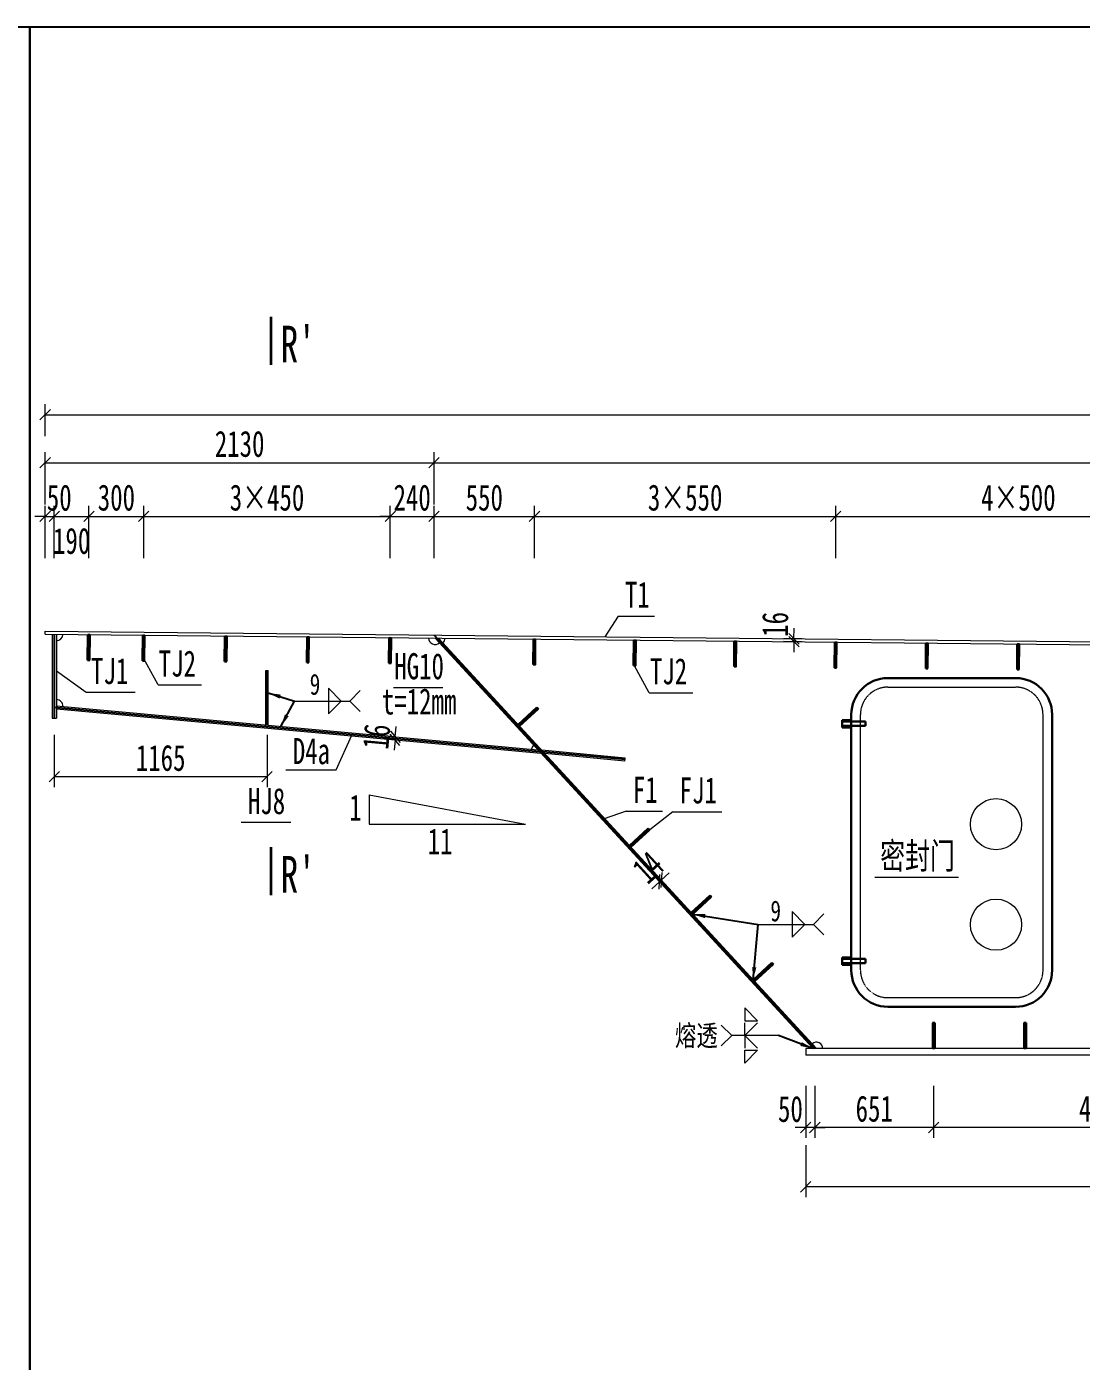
# Model space of a CAD drawing. Header units: millimetres. Extents: x -89049 to 410567, y -307459 to -100425.
# Drawn here: x 212550 to 218326, y -145943 to -138634 of the extents above; entities that cross this region are included whole.
import ezdxf
from ezdxf.enums import TextEntityAlignment as Align

# ---------------------------------------------------------------- set-up
doc = ezdxf.new("R2010")
doc.units = ezdxf.units.MM
doc.linetypes.add('DASHED', pattern=[0.75, 0.5, -0.25])
doc.layers.get('Defpoints').update_dxf_attribs({"color": 8})
for name, color, linetype, lineweight in [('Dim', 4, 'Continuous', 15), ('文字', 7, 'Continuous', 15), ('粗实线_钢筋', 1, 'Continuous', 30), ('粗线', 3, 'Continuous', 35), ('细实线', 4, 'Continuous', 15), ('钢板粗线', 1, 'Continuous', 25), ('钢板细线', 6, 'Continuous', 15)]:
    doc.layers.add(name, color=color, linetype=linetype, lineweight=lineweight)
doc.layers.add('Text', color=4, linetype='Continuous')
doc.styles.add('111', font='', dxfattribs={"width": 0.7})
doc.styles.add('BM_Dim', font='', dxfattribs={"width": 0.85})
doc.styles.add('SMEDI', font='', dxfattribs={"width": 0.75})
doc.styles.get("Standard").update_dxf_attribs({"font": ''})
doc.styles.get('111').set_extended_font_data('仿宋_GB2312')
doc.styles.get('BM_Dim').set_extended_font_data('仿宋_GB2312')
doc.styles.get('SMEDI').set_extended_font_data('仿宋_GB2312')
doc.styles.get('Standard').set_extended_font_data('仿宋_GB2312')
doc.dimstyles.new('200', dxfattribs={"dimscale": 0, "dimtxt": 2.5, "dimasz": 1, "dimexe": 1, "dimexo": 1, "dimgap": 0.6, "dimtad": 1, "dimdec": 0, "dimdsep": 46, "dimtxsty": '111', "dimblk": 'OBLIQUE', "dimcen": 0, "dimclrd": 4, "dimclre": 4, "dimclrt": 4, "dimadec": 1, "dimazin": 2, "dimtfac": 1, "dimtdec": 0, "dimtix": 1, "dimtmove": 2, "dimatfit": 3, "dimfxl": 4, "dimfxlon": 1, "dimtolj": 1, "dimlwd": -1, "dimlwe": -1, "dimarcsym": 0})
doc.dimstyles.new('MSteel_1.0_1.0', dxfattribs={"dimtxt": 3, "dimasz": 1.2, "dimexe": 1, "dimexo": 1, "dimgap": 1, "dimtad": 3, "dimtoh": 1, "dimdec": 0, "dimzin": 0, "dimdsep": 46, "dimtxsty": 'Standard', "dimblk": 'ARCHTICK', "dimcen": 0.09, "dimclrd": 3, "dimclre": 3, "dimadec": 0, "dimazin": 0, "dimtfac": 1, "dimtdec": 4, "dimtofl": 0, "dimtmove": 0, "dimatfit": 3, "dimfxl": 1, "dimtolj": 1, "dimtzin": 0, "dimarcsym": 0})

# ---------------------------------------------------------------- blocks, each defined once
blk = doc.blocks.new('14-160加劲 无过焊孔')
at = {"layer": 'Defpoints'}
blk.add_line((38609.4, 32076.7), (38609.4, 32216.7), dxfattribs=at)
at = {"layer": '钢板粗线', "color": 7}
for p, q in [((38603.4, 32076.7), (38603.4, 32216.7)), ((38603.4, 32216.7), (38615.4, 32216.7)), ((38615.4, 32076.7), (38615.4, 32216.7)), ((38603.4, 32076.7), (38615.4, 32076.7))]:
    blk.add_line(p, q, dxfattribs=at)
blk = doc.blocks.new('_Oblique')
at = {"color": 0, "linetype": 'ByBlock', "lineweight": -2}
blk.add_line((-0.5, -0.5), (0.5, 0.5), dxfattribs=at)
blk = doc.blocks.new('*D4026')
at = {"layer": 'Defpoints', "color": 0, "transparency": 16777216}
for p in [(214781.3, -141021.7), (212651.3, -141966.4), (214781.3, -141966.3)]:
    blk.add_point(p, dxfattribs=at)
at = {"layer": '细实线', "color": 4, "transparency": 16777216}
for p, q in [((212651.3, -141250.3), (212651.3, -140964.6)), ((214781.3, -141250.3), (214781.3, -140964.6)), ((212651.3, -141021.7), (214781.3, -141021.7))]:
    blk.add_line(p, q, dxfattribs=at)
at = {"layer": '细实线', "color": 4, "transparency": 16777216, "xscale": 57.14285714285715, "yscale": 57.14285714285715, "zscale": 57.14285714285715, "rotation": 180}
blk.add_blockref('_Oblique', (212651.3, -141021.7), dxfattribs=at)
at = {"layer": '细实线', "color": 4, "transparency": 16777216, "xscale": 57.14285714285715, "yscale": 57.14285714285715, "zscale": 57.14285714285715}
blk.add_blockref('_Oblique', (214781.3, -141021.7), dxfattribs=at)
at = {"layer": '细实线', "color": 4, "transparency": 16777216, "insert": (213716.3, -140919.5), "char_height": 142.86, "attachment_point": 5, "style": '111'}
blk.add_mtext('\\A1;2130', dxfattribs=at)
blk = doc.blocks.new('*D4027')
at = {"layer": 'Defpoints', "color": 0, "transparency": 16777216}
for p in [(212701.3, -141315.9), (212651.3, -141950.9), (212701.3, -141966)]:
    blk.add_point(p, dxfattribs=at)
at = {"layer": '细实线', "color": 4, "transparency": 16777216}
for p, q in [((212651.3, -141544.4), (212651.3, -141258.7)), ((212701.3, -141544.4), (212701.3, -141258.7)), ((212651.3, -141315.9), (212594.1, -141315.9)), ((212651.3, -141315.9), (212701.3, -141315.9)), ((212701.3, -141315.9), (212758.4, -141315.9))]:
    blk.add_line(p, q, dxfattribs=at)
at = {"layer": '细实线', "color": 4, "transparency": 16777216, "xscale": 57.14285714285715, "yscale": 57.14285714285715, "zscale": 57.14285714285715}
blk.add_blockref('_Oblique', (212651.3, -141315.9), dxfattribs=at)
at = {"layer": '细实线', "color": 4, "transparency": 16777216, "xscale": 57.14285714285715, "yscale": 57.14285714285715, "zscale": 57.14285714285715, "rotation": 180}
blk.add_blockref('_Oblique', (212701.3, -141315.9), dxfattribs=at)
at = {"layer": '细实线', "color": 4, "transparency": 16777216, "insert": (212728.4, -141214), "char_height": 142.86, "attachment_point": 5, "style": '111'}
blk.add_mtext('\\A1;50', dxfattribs=at)
blk = doc.blocks.new('*D4028')
at = {"layer": 'Defpoints', "color": 0, "transparency": 16777216}
for p in [(216981.3, -141315.9), (215331.3, -141987.8), (216981.3, -142004.3)]:
    blk.add_point(p, dxfattribs=at)
at = {"layer": '细实线', "color": 4, "transparency": 16777216}
for p, q in [((215331.3, -141544.4), (215331.3, -141258.7)), ((216981.3, -141544.4), (216981.3, -141258.7)), ((215331.3, -141315.9), (216981.3, -141315.9))]:
    blk.add_line(p, q, dxfattribs=at)
at = {"layer": '细实线', "color": 4, "transparency": 16777216, "xscale": 57.14285714285715, "yscale": 57.14285714285715, "zscale": 57.14285714285715, "rotation": 180}
blk.add_blockref('_Oblique', (215331.3, -141315.9), dxfattribs=at)
at = {"layer": '细实线', "color": 4, "transparency": 16777216, "xscale": 57.14285714285715, "yscale": 57.14285714285715, "zscale": 57.14285714285715}
blk.add_blockref('_Oblique', (216981.3, -141315.9), dxfattribs=at)
at = {"layer": '细实线', "color": 4, "transparency": 16777216, "insert": (216156.3, -141213.6), "char_height": 142.86, "attachment_point": 5, "style": '111'}
blk.add_mtext('\\A1;3×550', dxfattribs=at)
blk = doc.blocks.new('*D4031')
at = {"layer": 'Defpoints', "color": 0, "transparency": 16777216}
for p in [(233974, -140759), (212651.3, -140933), (233974, -142218.3)]:
    blk.add_point(p, dxfattribs=at)
at = {"layer": '细实线', "color": 4, "transparency": 16777216}
for p, q in [((212651.3, -140875.9), (212651.3, -140701.9)), ((212651.3, -140759), (233974, -140759)), ((233974, -140987.6), (233974, -140701.9))]:
    blk.add_line(p, q, dxfattribs=at)
at = {"layer": '细实线', "color": 4, "transparency": 16777216, "xscale": 57.14285714285715, "yscale": 57.14285714285715, "zscale": 57.14285714285715, "rotation": 180}
blk.add_blockref('_Oblique', (212651.3, -140759), dxfattribs=at)
at = {"layer": '细实线', "color": 4, "transparency": 16777216, "xscale": 57.14285714285715, "yscale": 57.14285714285715, "zscale": 57.14285714285715}
blk.add_blockref('_Oblique', (233974, -140759), dxfattribs=at)
at = {"layer": '细实线', "color": 4, "transparency": 16777216, "insert": (223312.6, -140656.8), "char_height": 142.86, "attachment_point": 5, "style": '111'}
blk.add_mtext('\\A1;22750', dxfattribs=at)
blk = doc.blocks.new('*D4032')
at = {"layer": 'Defpoints', "color": 0, "transparency": 16777216}
for p in [(225853.5, -141021.7), (214781.3, -141966.3), (225853.5, -142218.3)]:
    blk.add_point(p, dxfattribs=at)
at = {"layer": '细实线', "color": 4, "transparency": 16777216}
for p, q in [((214781.3, -141250.3), (214781.3, -140964.6)), ((225853.5, -141250.3), (225853.5, -140964.6)), ((214781.3, -141021.7), (225853.5, -141021.7))]:
    blk.add_line(p, q, dxfattribs=at)
at = {"layer": '细实线', "color": 4, "transparency": 16777216, "xscale": 57.14285714285715, "yscale": 57.14285714285715, "zscale": 57.14285714285715, "rotation": 180}
blk.add_blockref('_Oblique', (214781.3, -141021.7), dxfattribs=at)
at = {"layer": '细实线', "color": 4, "transparency": 16777216, "xscale": 57.14285714285715, "yscale": 57.14285714285715, "zscale": 57.14285714285715}
blk.add_blockref('_Oblique', (225853.5, -141021.7), dxfattribs=at)
at = {"layer": '细实线', "color": 4, "transparency": 16777216, "insert": (220317.4, -140919.5), "char_height": 142.86, "attachment_point": 5, "style": '111'}
blk.add_mtext('\\A1;11072', dxfattribs=at)
blk = doc.blocks.new('*D4037')
at = {"layer": 'Defpoints', "color": 0, "transparency": 16777216}
for p in [(216816.5, -144208.5), (225512.4, -144467.9), (216816.5, -144987)]:
    blk.add_point(p, dxfattribs=at)
at = {"layer": '细实线', "color": 4, "transparency": 16777216}
for p, q in [((216816.5, -144758.4), (216816.5, -145044.1)), ((225512.4, -144758.4), (225512.4, -145044.1)), ((225512.4, -144987), (216816.5, -144987))]:
    blk.add_line(p, q, dxfattribs=at)
at = {"layer": '细实线', "color": 4, "transparency": 16777216, "xscale": 57.14285714285715, "yscale": 57.14285714285715, "zscale": 57.14285714285715, "rotation": 180}
blk.add_blockref('_Oblique', (216816.5, -144987), dxfattribs=at)
at = {"layer": '细实线', "color": 4, "transparency": 16777216, "xscale": 57.14285714285715, "yscale": 57.14285714285715, "zscale": 57.14285714285715}
blk.add_blockref('_Oblique', (225512.4, -144987), dxfattribs=at)
at = {"layer": '细实线', "color": 4, "transparency": 16777216, "insert": (221164.5, -144884.8), "char_height": 142.86, "attachment_point": 5, "style": '111'}
blk.add_mtext('\\A1;8696', dxfattribs=at)
blk = doc.blocks.new('*D4039')
at = {"layer": 'Defpoints', "color": 0, "transparency": 16777216}
for p in [(216816.5, -144230), (216866.5, -144230), (216816.5, -144662.4)]:
    blk.add_point(p, dxfattribs=at)
at = {"layer": '细实线', "color": 4, "transparency": 16777216}
for p, q in [((216816.5, -144433.8), (216816.5, -144719.5)), ((216866.5, -144433.8), (216866.5, -144719.5)), ((216816.5, -144662.4), (216759.3, -144662.4)), ((216866.5, -144662.4), (216816.5, -144662.4)), ((216866.5, -144662.4), (216923.6, -144662.4))]:
    blk.add_line(p, q, dxfattribs=at)
at = {"layer": '细实线', "color": 4, "transparency": 16777216, "xscale": 57.14285714285715, "yscale": 57.14285714285715, "zscale": 57.14285714285715}
blk.add_blockref('_Oblique', (216816.5, -144662.4), dxfattribs=at)
at = {"layer": '细实线', "color": 4, "transparency": 16777216, "xscale": 57.14285714285715, "yscale": 57.14285714285715, "zscale": 57.14285714285715, "rotation": 180}
blk.add_blockref('_Oblique', (216866.5, -144662.4), dxfattribs=at)
at = {"layer": '细实线', "color": 4, "transparency": 16777216, "insert": (216733, -144561.6), "char_height": 142.86, "attachment_point": 5, "style": '111'}
blk.add_mtext('\\A1;50', dxfattribs=at)
blk = doc.blocks.new('全融透2')
at = {"layer": 'Dim'}
blk.add_line((0, 0), (-4.48, 0), dxfattribs=at)
for points in [[(-3.23, 2.65), (-3.23, 1.41), (-2, 1.41)], [(-3.23, -2.65), (-3.23, -1.41), (-2, -1.41)]]:
    blk.add_lwpolyline(points, close=True, dxfattribs=at)
for points in [[(-5.48, 1), (-4.48, 0), (-5.48, -1)], [(-2, 1.21), (-3.23, 0), (-3.23, 1.21)], [(-2, -1.21), (-3.23, 0), (-3.23, -1.21)]]:
    blk.add_lwpolyline(points, dxfattribs=at)
at = {"layer": 'Text', "style": 'SMEDI', "width": 0.75}
blk.add_text('熔透', height=2, dxfattribs=at).set_placement((-9.92, 0), align=Align.MIDDLE_LEFT)
blk = doc.blocks.new('_ArchTick')
at = {"color": 0, "linetype": 'ByBlock', "const_width": 0.15}
blk.add_lwpolyline([(-0.5, -0.5), (0.5, 0.5)], dxfattribs=at)
blk = doc.blocks.new('*D4040')
at = {"layer": 'Defpoints', "color": 0, "transparency": 16777216}
for p in [(216025.9, -143307), (216036.8, -143318.9), (216026.4, -143328.3)]:
    blk.add_point(p, dxfattribs=at)
at = {"layer": '细实线', "color": 4, "transparency": 16777216}
for p, q in [((216015.6, -143316.5), (215973.3, -143354.9)), ((216015.6, -143316.5), (215977.1, -143274.2)), ((216025.9, -143307), (215987.5, -143264.8)), ((216015.6, -143316.5), (216025.9, -143307)), ((216025.9, -143307), (216068.2, -143268.6))]:
    blk.add_line(p, q, dxfattribs=at)
at = {"layer": '细实线', "color": 4, "transparency": 16777216, "xscale": 57.14285714285715, "yscale": 57.14285714285715, "zscale": 57.14285714285715}
for p, rotation in [((216015.6, -143316.5), 42.30941180379739), ((216025.9, -143307), 222.3094118037974)]:
    blk.add_blockref('_Oblique', p, dxfattribs=dict(at, rotation=rotation))
at = {"layer": '细实线', "color": 4, "transparency": 16777216, "insert": (215953, -143237.3), "char_height": 142.86, "attachment_point": 5, "rotation": 42.30941, "style": '111'}
blk.add_mtext('\\A1;14', dxfattribs=at)
blk = doc.blocks.new('角焊缝2')
at = {"layer": 'Dim'}
blk.add_line((-3138.01, 370.22), (-3132.7, 370.22), dxfattribs=at)
blk.add_lwpolyline([(-3134.75, 371.45), (-3134.75, 368.99), (-3133.52, 370.22)], close=True, dxfattribs=at)
blk.add_lwpolyline([(-3131.7, 369.22), (-3132.7, 370.22), (-3131.7, 371.22)], dxfattribs=at)
blk = doc.blocks.new('12-140加劲 无过焊孔')
at = {"layer": 'Defpoints'}
blk.add_line((38946.6, 32076.7), (38946.6, 32216.7), dxfattribs=at)
at = {"layer": '钢板粗线', "color": 7}
for p, q in [((38940.6, 32076.7), (38940.6, 32216.7)), ((38940.6, 32216.7), (38952.6, 32216.7)), ((38952.6, 32076.7), (38952.6, 32216.7)), ((38940.6, 32076.7), (38952.6, 32076.7))]:
    blk.add_line(p, q, dxfattribs=at)
blk = doc.blocks.new('*D4045')
at = {"layer": 'Defpoints', "color": 0, "transparency": 16777216}
for p in [(216751.8, -142002), (216853, -142003), (216853.2, -141987)]:
    blk.add_point(p, dxfattribs=at)
at = {"layer": '细实线', "color": 4, "transparency": 16777216}
for p, q in [((216752, -141986), (216752.6, -141928.8)), ((216795.9, -142002.4), (216694.7, -142001.4)), ((216796.1, -141986.4), (216694.8, -141985.4)), ((216751.8, -142002), (216751.3, -142059.1)), ((216752, -141986), (216751.8, -142002))]:
    blk.add_line(p, q, dxfattribs=at)
at = {"layer": '细实线', "color": 4, "transparency": 16777216, "xscale": 57.1428571428572, "yscale": 57.1428571428572, "zscale": 57.1428571428572}
for p, rotation in [((216751.8, -142002), 89.42629083929008), ((216752, -141986), 269.4262908392901)]:
    blk.add_blockref('_Oblique', p, dxfattribs=dict(at, rotation=rotation))
at = {"layer": '细实线', "color": 4, "transparency": 16777216, "insert": (216649.7, -141907), "char_height": 142.86, "attachment_point": 5, "rotation": 89.42629, "style": '111'}
blk.add_mtext('\\A1;16', dxfattribs=at)
blk = doc.blocks.new('*D4051')
at = {"layer": 'Defpoints', "color": 0, "transparency": 16777216}
for p in [(217517.4, -144230), (219517.4, -144229.3), (217517.4, -144662.4)]:
    blk.add_point(p, dxfattribs=at)
at = {"layer": '细实线', "color": 4, "transparency": 16777216}
for p, q in [((217517.4, -144433.8), (217517.4, -144719.5)), ((219517.4, -144433.8), (219517.4, -144719.5)), ((219517.4, -144662.4), (217517.4, -144662.4))]:
    blk.add_line(p, q, dxfattribs=at)
at = {"layer": '细实线', "color": 4, "transparency": 16777216, "xscale": 57.14285714285715, "yscale": 57.14285714285715, "zscale": 57.14285714285715, "rotation": 180}
blk.add_blockref('_Oblique', (217517.4, -144662.4), dxfattribs=at)
at = {"layer": '细实线', "color": 4, "transparency": 16777216, "xscale": 57.14285714285715, "yscale": 57.14285714285715, "zscale": 57.14285714285715}
blk.add_blockref('_Oblique', (219517.4, -144662.4), dxfattribs=at)
at = {"layer": '细实线', "color": 4, "transparency": 16777216, "insert": (218517.4, -144560.1), "char_height": 142.857, "attachment_point": 5, "style": '111'}
blk.add_mtext('\\A1;\\f仿宋_GB2312|b0|i0|c134|p49;4×500', dxfattribs=at)
blk = doc.blocks.new('*D4052')
at = {"layer": 'Defpoints', "color": 0, "transparency": 16777216}
for p in [(216866.5, -144230), (217517.4, -144230), (216866.5, -144662.4)]:
    blk.add_point(p, dxfattribs=at)
at = {"layer": '细实线', "color": 4, "transparency": 16777216}
for p, q in [((216866.5, -144433.8), (216866.5, -144719.5)), ((217517.4, -144433.8), (217517.4, -144719.5)), ((217517.4, -144662.4), (216866.5, -144662.4))]:
    blk.add_line(p, q, dxfattribs=at)
at = {"layer": '细实线', "color": 4, "transparency": 16777216, "xscale": 57.14285714285715, "yscale": 57.14285714285715, "zscale": 57.14285714285715, "rotation": 180}
blk.add_blockref('_Oblique', (216866.5, -144662.4), dxfattribs=at)
at = {"layer": '细实线', "color": 4, "transparency": 16777216, "xscale": 57.14285714285715, "yscale": 57.14285714285715, "zscale": 57.14285714285715}
blk.add_blockref('_Oblique', (217517.4, -144662.4), dxfattribs=at)
at = {"layer": '细实线', "color": 4, "transparency": 16777216, "insert": (217192, -144560.1), "char_height": 142.86, "attachment_point": 5, "style": '111'}
blk.add_mtext('\\A1;651', dxfattribs=at)
blk = doc.blocks.new('*D4059')
at = {"layer": 'Defpoints', "color": 0, "transparency": 16777216}
for p in [(214541.3, -141315.9), (213191.3, -141966.3), (214541.3, -141979.9)]:
    blk.add_point(p, dxfattribs=at)
at = {"layer": '细实线', "color": 4, "transparency": 16777216}
for p, q in [((213191.3, -141544.4), (213191.3, -141258.7)), ((214541.3, -141544.4), (214541.3, -141258.7)), ((213191.3, -141315.9), (214541.3, -141315.9))]:
    blk.add_line(p, q, dxfattribs=at)
at = {"layer": '细实线', "color": 4, "transparency": 16777216, "xscale": 57.14285714285715, "yscale": 57.14285714285715, "zscale": 57.14285714285715, "rotation": 180}
blk.add_blockref('_Oblique', (213191.3, -141315.9), dxfattribs=at)
at = {"layer": '细实线', "color": 4, "transparency": 16777216, "xscale": 57.14285714285715, "yscale": 57.14285714285715, "zscale": 57.14285714285715}
blk.add_blockref('_Oblique', (214541.3, -141315.9), dxfattribs=at)
at = {"layer": '细实线', "color": 4, "transparency": 16777216, "insert": (213866.3, -141213.6), "char_height": 142.86, "attachment_point": 5, "style": '111'}
blk.add_mtext('\\A1;3×450', dxfattribs=at)
blk = doc.blocks.new('*D4060')
at = {"layer": 'Defpoints', "color": 0, "transparency": 16777216}
for p in [(212891.3, -141315.9), (212701.3, -141977.6), (212891.3, -141963.3)]:
    blk.add_point(p, dxfattribs=at)
at = {"layer": '细实线', "color": 4, "transparency": 16777216}
for p, q in [((212701.3, -141544.4), (212701.3, -141258.7)), ((212891.3, -141544.4), (212891.3, -141258.7)), ((212701.3, -141315.9), (212891.3, -141315.9))]:
    blk.add_line(p, q, dxfattribs=at)
at = {"layer": '细实线', "color": 4, "transparency": 16777216, "xscale": 57.14285714285715, "yscale": 57.14285714285715, "zscale": 57.14285714285715, "rotation": 180}
blk.add_blockref('_Oblique', (212701.3, -141315.9), dxfattribs=at)
at = {"layer": '细实线', "color": 4, "transparency": 16777216, "xscale": 57.14285714285715, "yscale": 57.14285714285715, "zscale": 57.14285714285715}
blk.add_blockref('_Oblique', (212891.3, -141315.9), dxfattribs=at)
at = {"layer": '细实线', "color": 4, "transparency": 16777216, "insert": (212796.3, -141450.7), "char_height": 142.86, "attachment_point": 5, "style": '111'}
blk.add_mtext('\\A1;190', dxfattribs=at)
blk = doc.blocks.new('*D4061')
at = {"layer": 'Defpoints', "color": 0, "transparency": 16777216}
for p in [(214781.3, -141315.9), (214541.3, -141977.6), (214781.3, -141966.3)]:
    blk.add_point(p, dxfattribs=at)
at = {"layer": '细实线', "color": 4, "transparency": 16777216}
for p, q in [((214541.3, -141544.4), (214541.3, -141258.7)), ((214781.3, -141544.4), (214781.3, -141258.7)), ((214541.3, -141315.9), (214484.1, -141315.9)), ((214541.3, -141315.9), (214781.3, -141315.9)), ((214781.3, -141315.9), (214838.4, -141315.9))]:
    blk.add_line(p, q, dxfattribs=at)
at = {"layer": '细实线', "color": 4, "transparency": 16777216, "xscale": 57.14285714285715, "yscale": 57.14285714285715, "zscale": 57.14285714285715}
blk.add_blockref('_Oblique', (214541.3, -141315.9), dxfattribs=at)
at = {"layer": '细实线', "color": 4, "transparency": 16777216, "xscale": 57.14285714285715, "yscale": 57.14285714285715, "zscale": 57.14285714285715, "rotation": 180}
blk.add_blockref('_Oblique', (214781.3, -141315.9), dxfattribs=at)
at = {"layer": '细实线', "color": 4, "transparency": 16777216, "insert": (214661.3, -141213.6), "char_height": 142.86, "attachment_point": 5, "style": '111'}
blk.add_mtext('\\A1;240', dxfattribs=at)
blk = doc.blocks.new('*D4062')
at = {"layer": 'Defpoints', "color": 0, "transparency": 16777216}
for p in [(213191.3, -141315.9), (212891.3, -141977.6), (213191.3, -141966.3)]:
    blk.add_point(p, dxfattribs=at)
at = {"layer": '细实线', "color": 4, "transparency": 16777216}
for p, q in [((212891.3, -141544.4), (212891.3, -141258.7)), ((213191.3, -141544.4), (213191.3, -141258.7)), ((212891.3, -141315.9), (213191.3, -141315.9))]:
    blk.add_line(p, q, dxfattribs=at)
at = {"layer": '细实线', "color": 4, "transparency": 16777216, "xscale": 57.14285714285715, "yscale": 57.14285714285715, "zscale": 57.14285714285715, "rotation": 180}
blk.add_blockref('_Oblique', (212891.3, -141315.9), dxfattribs=at)
at = {"layer": '细实线', "color": 4, "transparency": 16777216, "xscale": 57.14285714285715, "yscale": 57.14285714285715, "zscale": 57.14285714285715}
blk.add_blockref('_Oblique', (213191.3, -141315.9), dxfattribs=at)
at = {"layer": '细实线', "color": 4, "transparency": 16777216, "insert": (213041.3, -141213.6), "char_height": 142.86, "attachment_point": 5, "style": '111'}
blk.add_mtext('\\A1;300', dxfattribs=at)
blk = doc.blocks.new('*D4063')
at = {"layer": 'Defpoints', "color": 0, "transparency": 16777216}
for p in [(215331.3, -141315.9), (214781.3, -141977.6), (215331.3, -141987.8)]:
    blk.add_point(p, dxfattribs=at)
at = {"layer": '细实线', "color": 4, "transparency": 16777216}
for p, q in [((214781.3, -141544.4), (214781.3, -141258.7)), ((215331.3, -141544.4), (215331.3, -141258.7)), ((214781.3, -141315.9), (215331.3, -141315.9))]:
    blk.add_line(p, q, dxfattribs=at)
at = {"layer": '细实线', "color": 4, "transparency": 16777216, "xscale": 57.14285714285715, "yscale": 57.14285714285715, "zscale": 57.14285714285715, "rotation": 180}
blk.add_blockref('_Oblique', (214781.3, -141315.9), dxfattribs=at)
at = {"layer": '细实线', "color": 4, "transparency": 16777216, "xscale": 57.14285714285715, "yscale": 57.14285714285715, "zscale": 57.14285714285715}
blk.add_blockref('_Oblique', (215331.3, -141315.9), dxfattribs=at)
at = {"layer": '细实线', "color": 4, "transparency": 16777216, "insert": (215056.3, -141213.6), "char_height": 142.86, "attachment_point": 5, "style": '111'}
blk.add_mtext('\\A1;550', dxfattribs=at)
blk = doc.blocks.new('*D4064')
at = {"layer": 'Defpoints', "color": 0, "transparency": 16777216}
for p in [(218981.3, -141315.9), (216981.3, -142004.3), (218981.3, -142024.3)]:
    blk.add_point(p, dxfattribs=at)
at = {"layer": '细实线', "color": 4, "transparency": 16777216}
for p, q in [((216981.3, -141544.4), (216981.3, -141258.7)), ((218981.3, -141544.4), (218981.3, -141258.7)), ((216981.3, -141315.9), (218981.3, -141315.9))]:
    blk.add_line(p, q, dxfattribs=at)
at = {"layer": '细实线', "color": 4, "transparency": 16777216, "xscale": 57.14285714285715, "yscale": 57.14285714285715, "zscale": 57.14285714285715, "rotation": 180}
blk.add_blockref('_Oblique', (216981.3, -141315.9), dxfattribs=at)
at = {"layer": '细实线', "color": 4, "transparency": 16777216, "xscale": 57.14285714285715, "yscale": 57.14285714285715, "zscale": 57.14285714285715}
blk.add_blockref('_Oblique', (218981.3, -141315.9), dxfattribs=at)
at = {"layer": '细实线', "color": 4, "transparency": 16777216, "insert": (217981.3, -141213.6), "char_height": 142.86, "attachment_point": 5, "style": '111'}
blk.add_mtext('\\A1;4×500', dxfattribs=at)
blk = doc.blocks.new('*D4070')
at = {"layer": 'Defpoints', "color": 0, "transparency": 16777216}
for p in [(212701.3, -142414.5), (213866.3, -142419.7), (212701.3, -142741.4)]:
    blk.add_point(p, dxfattribs=at)
at = {"layer": '细实线', "color": 4, "transparency": 16777216}
for p, q in [((212701.3, -142512.8), (212701.3, -142798.5)), ((213866.3, -142512.8), (213866.3, -142798.5)), ((213866.3, -142741.4), (212701.3, -142741.4))]:
    blk.add_line(p, q, dxfattribs=at)
at = {"layer": '细实线', "color": 4, "transparency": 16777216, "xscale": 57.14285714285715, "yscale": 57.14285714285715, "zscale": 57.14285714285715, "rotation": 180}
blk.add_blockref('_Oblique', (212701.3, -142741.4), dxfattribs=at)
at = {"layer": '细实线', "color": 4, "transparency": 16777216, "xscale": 57.14285714285715, "yscale": 57.14285714285715, "zscale": 57.14285714285715}
blk.add_blockref('_Oblique', (213866.3, -142741.4), dxfattribs=at)
at = {"layer": '细实线', "color": 4, "transparency": 16777216, "insert": (213283.8, -142639.1), "char_height": 142.86, "attachment_point": 5, "style": '111'}
blk.add_mtext('\\A1;1165', dxfattribs=at)
blk = doc.blocks.new('*D4071')
at = {"layer": 'Defpoints', "color": 0, "transparency": 16777216}
for p in [(214567.4, -142539.1), (214598.3, -142541.9), (214599.8, -142525.9)]:
    blk.add_point(p, dxfattribs=at)
at = {"layer": '细实线', "color": 4, "transparency": 16777216}
for p, q in [((214568.8, -142523.1), (214574, -142466.2)), ((214567.4, -142539.1), (214510.5, -142533.9)), ((214568.8, -142523.1), (214511.9, -142517.9)), ((214567.4, -142539.1), (214562.2, -142596)), ((214568.8, -142523.1), (214567.4, -142539.1))]:
    blk.add_line(p, q, dxfattribs=at)
at = {"layer": '细实线', "color": 4, "transparency": 16777216, "xscale": 57.14285714285715, "yscale": 57.14285714285715, "zscale": 57.14285714285715}
for p, rotation in [((214567.4, -142539.1), 84.79551855728839), ((214568.8, -142523.1), 264.7955185572884)]:
    blk.add_blockref('_Oblique', p, dxfattribs=dict(at, rotation=rotation))
at = {"layer": '细实线', "color": 4, "transparency": 16777216, "insert": (214466.3, -142521.8), "char_height": 142.86, "attachment_point": 5, "rotation": 84.79552, "style": '111'}
blk.add_mtext('\\A1;16', dxfattribs=at)
blk = doc.blocks.new('密封门')
at = {"color": 4, "linetype": 'DASHED'}
for p, q in [((-592.6, 750.3), (107.4, 750.3)), ((-742.6, -799.7), (-742.6, 600.3)), ((257.4, -799.7), (257.4, 600.3)), ((-592.6, -949.7), (107.4, -949.7))]:
    blk.add_line(p, q, dxfattribs=at)
at = {"color": 2}
for centre in [(0, 0), (0, -550)]:
    blk.add_circle(centre, 140, dxfattribs=at)
at = {"color": 4, "linetype": 'DASHED'}
for centre, start, end in [((-592.6, 600.3), 90, 180), ((107.4, 600.3), 0, 90), ((-592.6, -799.7), 180, 270), ((107.4, -799.7), 270, 0)]:
    blk.add_arc(centre, 150, start, end, dxfattribs=at)
at = {"layer": '粗实线_钢筋'}
for p, q in [((-592.6, 800.3), (107.4, 800.3)), ((-792.6, -799.7), (-792.6, 600.3)), ((307.4, -799.7), (307.4, 600.3)), ((-842.6, 530.3), (-842.6, 570.3)), ((-842.6, 570.3), (-792.6, 570.3)), ((-842.6, 562.6), (-715.4, 562.6)), ((-842.6, 538.1), (-715.4, 538.1)), ((-842.6, 530.3), (-792.6, 530.3)), ((-715.4, 562.6), (-715.4, 538.1)), ((-842.6, -729.7), (-792.6, -729.7)), ((-842.6, -769.7), (-842.6, -729.7)), ((-842.6, -737.4), (-715.4, -737.4)), ((-842.6, -761.9), (-715.4, -761.9)), ((-842.6, -769.7), (-792.6, -769.7)), ((-715.4, -737.4), (-715.4, -761.9)), ((-592.6, -999.7), (107.4, -999.7))]:
    blk.add_line(p, q, dxfattribs=at)
for centre, start, end in [((-592.6, 600.3), 90, 180), ((107.4, 600.3), 0, 90), ((-592.6, -799.7), 180, 270), ((107.4, -799.7), 270, 0)]:
    blk.add_arc(centre, 200, start, end, dxfattribs=at)

msp = doc.modelspace()

# ---------------------------------------------------------------- linework, layer by layer
at = {"layer": 'Defpoints'}
for p, q in [((212701.3, -141961.4), (212701.3, -142421.4)), ((214781.3, -141966.3), (216866.5, -144230)), ((213866.3, -142459.1), (213866.3, -142159.1)), ((212701.3, -142361), (215379.1, -142605)), ((215827.1, -142647.9), (215379.1, -142605))]:
    msp.add_line(p, q, dxfattribs=at)
for points in [[(190566.6, -138634.1), (212566.6, -138634.1), (212566.6, -153251.3), (190566.6, -153251.3)], [(212566.6, -138634.1), (234566.6, -138634.1), (234566.6, -153251.3), (212566.6, -153251.3)]]:
    msp.add_lwpolyline(points, close=True, dxfattribs=at)
at = {"layer": '粗线'}
for p, q in [((213889.9, -140486.1), (213889.9, -140222.8)), ((213889.9, -143390), (213889.9, -143126.7))]:
    msp.add_line(p, q, dxfattribs=at)
at = {"layer": '细实线'}
for p, q in [((215789.1, -141862.4), (215716.4, -141975.6)), ((215789.1, -141862.4), (215988.7, -141862.4)), ((213270.4, -142239), (213189.9, -142092.3)), ((215960.2, -142281.2), (215879.7, -142134.5)), ((212875.5, -142279.8), (212713.3, -142163.3)), ((213144.2, -142279.8), (212875.5, -142279.8)), ((213270.4, -142239), (213508.3, -142239)), ((214559.8, -142253.5), (214828.6, -142253.5)), ((215960.2, -142281.2), (216198.1, -142281.2)), ((214244.6, -142704.4), (214331.3, -142513.8)), ((213969.9, -142704.4), (214244.6, -142704.4)), ((214425.7, -142840.8), (215281.2, -143000.8)), ((214425.7, -142840.8), (214425.7, -143000.8)), ((215832.6, -142930.5), (215712.6, -142972.6)), ((215832.6, -142930.5), (216032.2, -142930.5)), ((216088.7, -142933.6), (215962.4, -143031.6)), ((216088.7, -142933.6), (216357.4, -142933.6)), ((213725.3, -142989.6), (213996.2, -142989.6)), ((214425.7, -143000.8), (215281.2, -143000.8)), ((217195.8, -143291.9), (217653.8, -143291.9))]:
    msp.add_line(p, q, dxfattribs=at)
at = {"layer": '钢板细线'}
for p, q in [((212651.3, -141960.9), (212651.3, -141944.9)), ((212689.3, -141961.3), (212689.3, -142421.4)), ((212713.3, -141961.5), (212713.3, -142421.4)), ((214786.5, -141982.3), (216857, -144230)), ((214805.7, -141982.5), (216876, -144230)), ((213860.3, -142159.1), (213872.3, -142159.1)), ((213860.3, -142458.6), (213860.3, -142159.1)), ((213872.3, -142459.7), (213872.3, -142159.1)), ((212713.3, -142354.1), (215350.2, -142594.3)), ((212713.3, -142370.2), (215366.4, -142611.8)), ((212689.3, -142421.4), (212713.3, -142421.4)), ((225512.4, -144230), (216816.5, -144230)), ((216816.5, -144230), (216816.5, -144266)), ((225512.4, -144266), (216816.5, -144266))]:
    msp.add_line(p, q, dxfattribs=at)
at = {"layer": '钢板细线', "color": 7}
for p, q in [((215827.8, -142639.9), (215371, -142596.1)), ((215826.3, -142655.8), (215387.2, -142613.8)), ((215826.3, -142655.8), (215827.8, -142639.9))]:
    msp.add_line(p, q, dxfattribs=at)
at = {"layer": '钢板细线'}
for points in [[(212651.3, -141944.9), (221701.3, -142035.5), (223167, -142013.6)], [(212651.3, -141960.9), (221701.3, -142051.5), (223167, -142029.6)]]:
    msp.add_lwpolyline(points, dxfattribs=at)
for centre, start, end in [((212713.3, -141961.5), 270, 359.42629), ((214786.5, -141982.3), 179.42629, 312.64892), ((214805.7, -141982.5), 312.64892, 359.42629), ((212713.3, -142354.1), 354.79552, 90), ((215350.2, -142594.3), 132.64892, 174.83592), ((216876, -144230), 0, 132.64892)]:
    msp.add_arc(centre, 35, start, end, dxfattribs=at)

# ---------------------------------------------------------------- block references
at = {"layer": '细实线', "rotation": 359.4262908392986}
for p in [(173624.1, -173788.5), (173924.1, -173791.5), (174374.1, -173796), (174824.1, -173800.5), (175274.1, -173805), (176064.1, -173812.9), (176614.1, -173818.4), (177164.1, -173823.9), (177714.1, -173829.4), (178214.1, -173834.4), (178714.1, -173839.4)]:
    msp.add_blockref('12-140加劲 无过焊孔', p, dxfattribs=at)
at = {"layer": '细实线'}
msp.add_blockref('密封门', (217859, -143001.4), dxfattribs=at)
at = {"layer": '细实线', "color": 8, "xscale": 57.1428571428572, "yscale": 57.1428571428572, "zscale": 57.1428571428572}
for name, p in [('角焊缝2', (393331.3, -163482.7)), ('角焊缝2', (395870.3, -164705.7)), ('全融透2', (216667.6, -144158.6))]:
    msp.add_blockref(name, p, dxfattribs=at)
at = {"layer": '钢板细线'}
for name, p, rotation in [('14-160加劲 无过焊孔', (165494.6, -135794.3), 312.6489191297475), ('14-160加劲 无过焊孔', (166104.3, -136456.2), 312.6489191297475), ('14-160加劲 无过焊孔', (166443.1, -136824), 312.6489191297475), ('14-160加劲 无过焊孔', (166781.8, -137191.8), 312.6489191297475), ('12-140加劲 无过焊孔', (256464, -112013.3), 180.0000000000008), ('12-140加劲 无过焊孔', (256964, -112013.3), 180.0000000000008)]:
    msp.add_blockref(name, p, dxfattribs=dict(at, rotation=rotation))

# ---------------------------------------------------------------- texts
at = {"layer": 'Text', "style": 'SMEDI', "width": 0.75}
for p in [(214100, -142235.1), (216623.3, -143476.1)]:
    msp.add_text('9', height=114.3, dxfattribs=at).set_placement(p, align=Align.MIDDLE_LEFT)
at = {"layer": '文字', "style": 'BM_Dim', "width": 0.7}
for p in [(214036.6, -140471.8), (214036.6, -143375.7)]:
    msp.add_text("R'", height=200, dxfattribs=at).set_placement(p, align=Align.CENTER)
for s, height, p in [('T1', 142.86, (215894, -141859.3)), ('TJ2', 142.86, (213375.3, -142235.9)), ('HG10', 142.86, (214699.3, -142250.5)), ('TJ1', 142.86, (213004.7, -142276.8)), ('TJ2', 142.86, (216065.1, -142278.1)), ('t=12mm', 142.86, (214699.3, -142443.3)), ('D4a', 142.86, (214109.4, -142715.2)), ('HJ8', 142.86, (213863.8, -142989)), ('F1', 142.86, (215937.5, -142927.4)), ('FJ1', 142.86, (216228.2, -142930.5)), ('1', 142.9, (214350.7, -143024.8)), ('11', 142.86, (214814.3, -143210.1)), ('密封门', 142.86, (217428.9, -143288.8))]:
    msp.add_text(s, height=height, dxfattribs=at).set_placement(p, align=Align.BOTTOM_CENTER)

# ---------------------------------------------------------------- dimensions: what is measured, and where the dimension line sits
at = {"layer": '细实线'}
for base, p1, p2, text, picture, middle in [((233974, -140759), (212651.3, -140933), (233974, -142218.3), '22750', '*D4031', (223312.6, -140656.8)), ((214541.3, -141315.9), (213191.3, -141966.3), (214541.3, -141979.9), '3×450', '*D4059', (213866.3, -141213.6)), ((216981.3, -141315.9), (215331.3, -141987.8), (216981.3, -142004.3), '3×550', '*D4028', (216156.3, -141213.6)), ((218981.3, -141315.9), (216981.3, -142004.3), (218981.3, -142024.3), '4×500', '*D4064', (217981.3, -141213.6)), ((217517.4, -144662.4), (219517.4, -144229.3), (217517.4, -144230), '\\f仿宋_GB2312|b0|i0|c134|p49;4×500', '*D4051', (218517.4, -144560.1))]:
    dim = msp.add_linear_dim(base=base, p1=p1, p2=p2, text=text, dimstyle='200', override={"dimscale": 57.142857, "dimtxsty": '111', "dimblk": 'Oblique'}, dxfattribs=at)
    dim.commit()
    dim.dimension.update_dxf_attribs({"geometry": picture, "text_midpoint": middle})
for base, p1, p2, override, picture, middle in [((214781.3, -141021.7), (212651.3, -141966.4), (214781.3, -141966.3), {"dimscale": 57.142857, "dimtxsty": '111', "dimblk": 'Oblique'}, '*D4026', (213716.3, -140919.5)), ((225853.5, -141021.7), (214781.3, -141966.3), (225853.5, -142218.3), {"dimscale": 57.142857, "dimtxsty": '111', "dimblk": 'Oblique'}, '*D4032', (220317.4, -140919.5)), ((213191.3, -141315.9), (212891.3, -141977.6), (213191.3, -141966.3), {"dimscale": 57.142857, "dimblk": 'Oblique'}, '*D4062', (213041.3, -141213.6)), ((214781.3, -141315.9), (214541.3, -141977.6), (214781.3, -141966.3), {"dimscale": 57.142857, "dimblk": 'Oblique'}, '*D4061', (214661.3, -141213.6)), ((215331.3, -141315.9), (214781.3, -141977.6), (215331.3, -141987.8), {"dimscale": 57.142857, "dimblk": 'Oblique'}, '*D4063', (215056.3, -141213.6)), ((212701.3, -142741.4), (213866.3, -142419.7), (212701.3, -142414.5), {"dimscale": 57.142857, "dimblk": 'Oblique'}, '*D4070', (213283.8, -142639.1)), ((216816.5, -144987), (225512.4, -144467.9), (216816.5, -144208.5), {"dimscale": 57.142857, "dimtxsty": '111', "dimblk": 'Oblique'}, '*D4037', (221164.5, -144884.8)), ((216866.5, -144662.4), (217517.4, -144230), (216866.5, -144230), {"dimscale": 57.142857, "dimblk": 'Oblique'}, '*D4052', (217192, -144560.1))]:
    dim = msp.add_linear_dim(base=base, p1=p1, p2=p2, dimstyle='200', override=override, dxfattribs=at)
    dim.commit()
    dim.dimension.update_dxf_attribs({"geometry": picture, "text_midpoint": middle})
for base, p1, p2, picture, middle in [((212701.3, -141315.9), (212651.3, -141950.9), (212701.3, -141966), '*D4027', (212728.4, -141214)), ((212891.3, -141315.9), (212701.3, -141977.6), (212891.3, -141963.3), '*D4060', (212796.3, -141450.7)), ((216816.5, -144662.4), (216866.5, -144230), (216816.5, -144230), '*D4039', (216733, -144561.6))]:
    dim = msp.add_linear_dim(base=base, p1=p1, p2=p2, dimstyle='200', override={"dimscale": 57.142857, "dimblk": 'Oblique'}, dxfattribs=at)
    dim.commit()
    dim.dimension.update_dxf_attribs({"geometry": picture, "text_midpoint": middle, "dimtype": 160})
dim = msp.add_linear_dim(base=(216751.8, -142002), p1=(216853.2, -141987), p2=(216853, -142003), angle=269.42629, dimstyle='200', override={"dimscale": 57.142857}, dxfattribs=at)
dim.commit()
dim.dimension.update_dxf_attribs({"geometry": '*D4045', "text_midpoint": (216649.7, -141907), "dimtype": 161})
for p1, p2, distance, picture, middle in [((214599.8, -142525.9), (214598.3, -142541.9), -31.1, '*D4071', (214466.3, -142521.8)), ((216026.4, -143328.3), (216036.8, -143318.9), 16.1, '*D4040', (215953, -143237.3))]:
    dim = msp.add_aligned_dim(p1=p1, p2=p2, distance=distance, dimstyle='200', override={"dimscale": 57.142857, "dimblk": 'Oblique'}, dxfattribs=at)
    dim.commit()
    dim.dimension.update_dxf_attribs({"geometry": picture, "text_midpoint": middle})

# ---------------------------------------------------------------- leaders
at = {"layer": 'Dim'}
for points in [[(213872.8, -142282.5), (214016.5, -142327)], [(213942.3, -142466.1), (214016.5, -142327)], [(216198.2, -143494.2), (216555.5, -143550.1)], [(216528.8, -143853.1), (216555.5, -143550.1)], [(216855.6, -144229.6), (216667.6, -144158.6)]]:
    msp.add_leader(points, dimstyle='MSteel_1.0_1.0', override={"dimscale": 57.142857, "dimclrd": 256}, dxfattribs=at)

doc.saveas('drawing.dxf')
